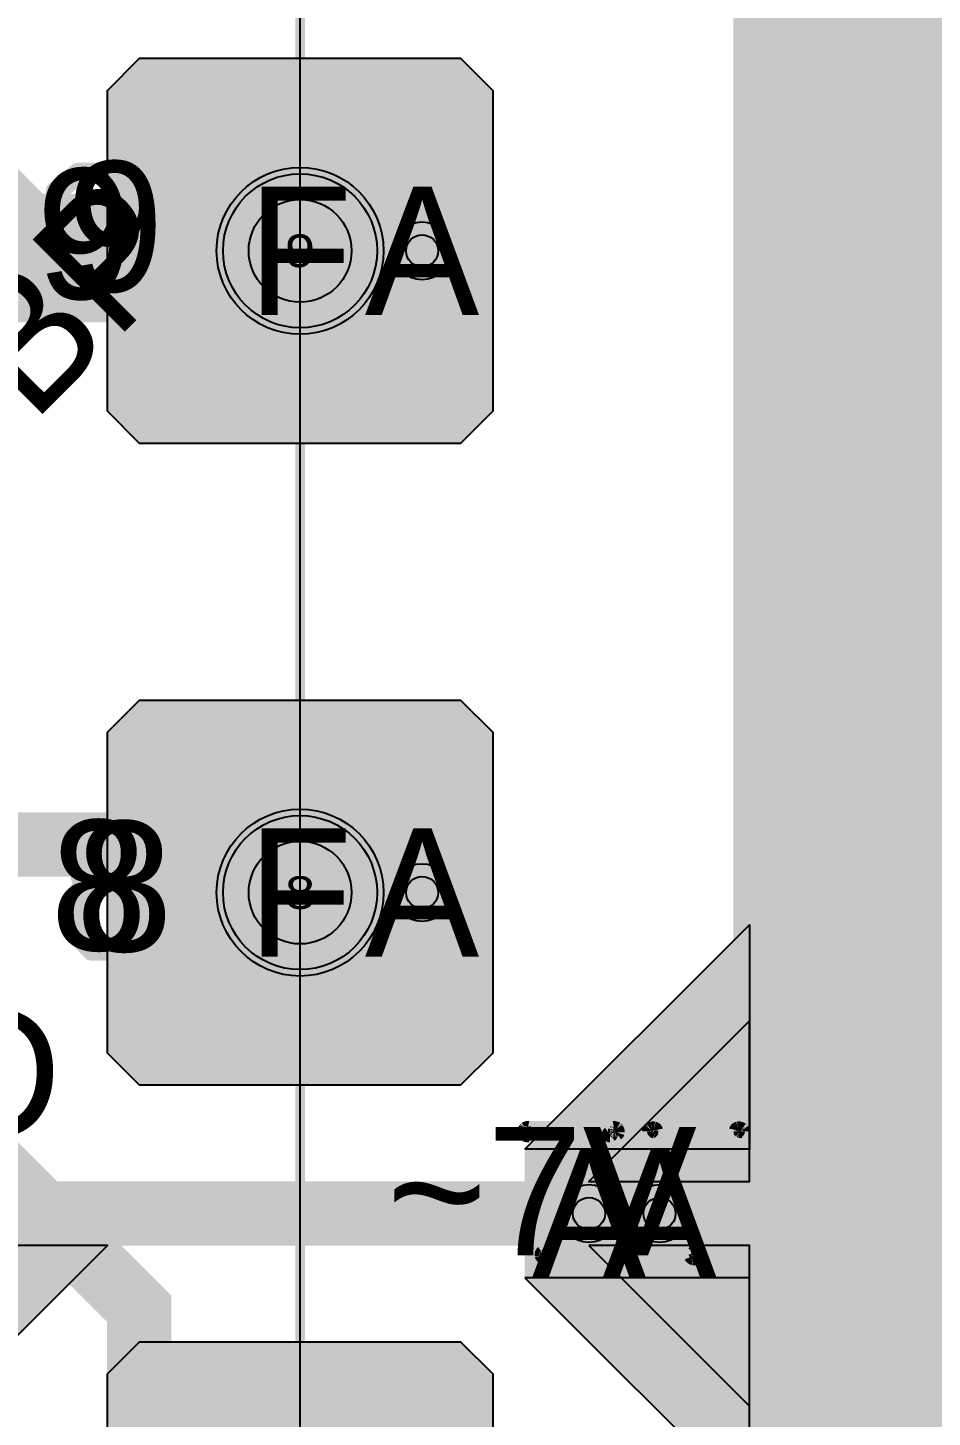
# Model space of a CAD drawing. Extents: x -19 to 284, y -54 to 100.
# Drawn here: x 120.76 to 134.85, y 51.83 to 73.47 of the extents above; entities that cross this region are included whole.
import ezdxf
from ezdxf.enums import TextEntityAlignment as Align

# ---------------------------------------------------------------- set-up
doc = ezdxf.new("R2010")
doc.units = 0
doc.header["$MEASUREMENT"] = 0
for name, color, linetype in [('ASSEMBLY_OUTLINES_TOP', 102, 'CONTINUOUS'), ('ASSEMBLY_PART_NUMBERS_TOP', 102, 'CONTINUOUS'), ('DRILL_DRAWING', 21, 'CONTINUOUS'), ('GENERATED_SILKSCREEN_TOP', 140, 'CONTINUOUS'), ('PART_HOLES_LAYER_BOTTOM', 30, 'CONTINUOUS'), ('PART_HOLES_LAYER_TOP', 30, 'CONTINUOUS'), ('PART_PADS_LAYER_BOTTOM', 230, 'CONTINUOUS'), ('PART_PADS_LAYER_TOP', 150, 'CONTINUOUS'), ('PIN_NUMBERS_BTM', 8, 'CONTINUOUS'), ('PIN_NUMBERS_TOP', 8, 'CONTINUOUS'), ('PLANE_DATA_LAYER_BOTTOM', 230, 'CONTINUOUS'), ('PLANE_DATA_LAYER_TOP', 150, 'CONTINUOUS'), ('PLANE_SHAPES_LAYER_BOTTOM', 230, 'CONTINUOUS'), ('PLANE_SHAPES_LAYER_TOP', 150, 'CONTINUOUS'), ('SILKSCREEN_OUTLINES_TOP', 150, 'CONTINUOUS'), ('SOLDERMASK_PADS_BTM', 12, 'CONTINUOUS'), ('SOLDERMASK_PADS_TOP', 180, 'CONTINUOUS'), ('TRACES_LAYER_BOTTOM', 230, 'CONTINUOUS'), ('VIA_HOLES_LAYER_BOTTOM', 30, 'CONTINUOUS'), ('VIA_HOLES_LAYER_TOP', 30, 'CONTINUOUS'), ('VIA_PADS_LAYER_BOTTOM', 230, 'CONTINUOUS'), ('VIA_PADS_LAYER_TOP', 150, 'CONTINUOUS')]:
    doc.layers.add(name, color=color, linetype=linetype)
doc.styles.add('COURIER_NEW', font='COUR.TTF')
doc.styles.add('VERIBEST_GERBER_0', font='txt')

msp = doc.modelspace()

# ---------------------------------------------------------------- hatches: boundary and pattern name
at = {"layer": 'PART_HOLES_LAYER_BOTTOM'}
h = msp.add_hatch(color=256, dxfattribs=at)
edge = h.paths.add_edge_path()
edge.add_arc((125, 70), 0.8, 0, 360)
h = msp.add_hatch(color=256, dxfattribs=at)
edge = h.paths.add_edge_path()
edge.add_arc((125, 60), 0.8, 0, 360)
at = {"layer": 'PART_HOLES_LAYER_TOP'}
h = msp.add_hatch(color=256, dxfattribs=at)
edge = h.paths.add_edge_path()
edge.add_arc((125, 70), 0.8, 0, 360)
h = msp.add_hatch(color=256, dxfattribs=at)
edge = h.paths.add_edge_path()
edge.add_arc((125, 60), 0.8, 0, 360)
at = {"layer": 'PLANE_DATA_LAYER_BOTTOM'}
h = msp.add_hatch(color=256, dxfattribs=at)
h.paths.add_polyline_path([(217.250002, 20.281564, -0.198909956), (217.227684, 20.227683), (209.272321, 12.272318, -0.198913366), (209.218439, 12.25), (149.781562, 12.25, -0.198913366), (149.72768, 12.272318), (142.750002, 19.249998, 0.207684346), (142.749996, 19.25), (131.8262, 19.25, -0.414213562), (131.75, 19.3262), (131.75, 50.749996), (131.749997, 50.750001), (128.52232, 53.977678, -0.198909956), (128.500002, 54.031559), (128.500002, 55.96844, -0.198909956), (128.52232, 56.022321), (131.749998, 59.249998), (131.75, 59.250004), (131.75, 80.6738, -0.414213562), (131.8262, 80.75), (144.749996, 80.75, 0.207684346), (144.750002, 80.750002), (149.727679, 85.727682, -0.198913366), (149.781561, 85.75), (209.218438, 85.75, -0.198913366), (209.27232, 85.727682), (217.227684, 77.772318, -0.198909956), (217.250002, 77.718437)], flags=0)
h.paths.add_polyline_path([(170, 50, -1), (190, 50, -1)], flags=0)
h = msp.add_hatch(color=256, dxfattribs=at)
h.paths.add_polyline_path([(128, 67.531563, -0.198909956), (127.977682, 67.477682), (127.522318, 67.022318, -0.198913366), (127.468436, 67), (122.531564, 67, -0.198913366), (122.477682, 67.022318), (122.022318, 67.477682, -0.198909956), (122, 67.531563), (122, 72.468437, -0.198909956), (122.022318, 72.522318), (122.477682, 72.977682, -0.198913366), (122.531564, 73), (127.468436, 73, -0.198913366), (127.522318, 72.977682), (127.977682, 72.522318, -0.198909956), (128, 72.468437)], flags=0)
h.paths.add_polyline_path([(123.3, 70, -1), (126.7, 70, -1)], flags=0)
for points in [[(125, 70), (125, 71.7762)], [(125, 70), (123.2238, 70)], [(125, 70), (125, 68.2238)], [(125, 70), (126.7762, 70)], [(125, 60), (125, 61.7762)], [(125, 60), (123.2238, 60)], [(125, 60), (125, 58.2238)], [(125, 60), (126.7762, 60)]]:
    msp.add_hatch(color=256, dxfattribs=at).paths.add_polyline_path(points, is_closed=False, flags=0)
h = msp.add_hatch(color=256, dxfattribs=at)
h.paths.add_polyline_path([(128, 57.531563, -0.198909956), (127.977682, 57.477682), (127.522318, 57.022318, -0.198913366), (127.468436, 57), (122.531564, 57, -0.198913366), (122.477682, 57.022318), (122.022318, 57.477682, -0.198909956), (122, 57.531563), (122, 62.468437, -0.198909956), (122.022318, 62.522318), (122.477682, 62.977682, -0.198913366), (122.531564, 63), (127.468436, 63, -0.198913366), (127.522318, 62.977682), (127.977682, 62.522318, -0.198909956), (128, 62.468437)], flags=0)
h.paths.add_polyline_path([(123.3, 60, -1), (126.7, 60, -1)], flags=0)
h = msp.add_hatch(color=256, dxfattribs=at)
h.paths.add_polyline_path([(128, 47.531563, -0.198909956), (127.977682, 47.477682), (127.522318, 47.022318, -0.198913366), (127.468436, 47), (122.531564, 47, -0.198913366), (122.477682, 47.022318), (122.022318, 47.477682, -0.198909956), (122, 47.531563), (122, 52.468437, -0.198909956), (122.022318, 52.522318), (122.477682, 52.977682, -0.198913366), (122.531564, 53), (127.468436, 53, -0.198913366), (127.522318, 52.977682), (127.977682, 52.522318, -0.198909956), (128, 52.468437)], flags=0)
h.paths.add_polyline_path([(123.3, 50, -1), (126.7, 50, -1)], flags=0)
at = {"layer": 'PLANE_DATA_LAYER_TOP'}
h = msp.add_hatch(color=256, dxfattribs=at)
h.paths.add_polyline_path([(217.500002, 21.031564, -0.198909956), (217.477684, 20.977683), (209.522321, 13.022318, -0.198913366), (209.468439, 13), (150.031562, 13, -0.198913366), (149.97768, 13.022318), (143.000002, 19.999998, 0.207684346), (142.999996, 20), (132.0762, 20, -0.414213562), (132, 20.0762), (132, 51.999996), (131.999997, 52.000001), (129.500002, 54.499998, 0.207684346), (129.499996, 54.5), (122.000004, 54.5, 0.207684346), (121.999998, 54.499998), (118.522322, 51.02232, -0.198913366), (118.46844, 51.000002), (115.00002, 51, 0.414213562), (115.000012, 50.999992), (115.000015, 50.999987), (117.47768, 48.522322, -0.198909956), (117.499998, 48.468441), (117.499998, 48.46844), (117.5, 7.5762, -0.414213562), (117.4238, 7.5), (105.5762, 7.5, -0.414213562), (105.5, 7.5762), (105.5, 9.499996), (105.499997, 9.500001), (102.500002, 12.499998, 0.207684346), (102.499996, 12.5), (97.500004, 12.5, 0.207684346), (97.499998, 12.499998), (95.500002, 10.500002), (95.5, 10.499996), (95.5, 5.5762, -0.414213562), (95.4238, 5.5), (91.031562, 5.5, -0.198913366), (90.97768, 5.522318), (87.000002, 9.499998, 0.207684346), (86.999996, 9.5), (61.0762, 9.5, -0.414213562), (61, 9.5762), (61, 14.4238, -0.414213562), (61.0762, 14.5), (86.999992, 14.5, 0.414213562), (87, 14.500008), (87.000002, 30.96844), (87.000002, 30.968441, -0.198909956), (87.02232, 31.022322), (88.477678, 32.47768, -0.198913366), (88.53156, 32.499998), (92.1, 32.499999), (94.499996, 32.5, 0.207684346), (94.500002, 32.500002), (98.499998, 36.499998), (98.5, 36.500004), (98.5, 45.4238, -0.414213562), (98.5762, 45.5), (102.499996, 45.5, 0.207684346), (102.500002, 45.500002), (104.499998, 47.499998), (104.5, 47.500004), (104.5, 51.999996), (104.499997, 52.000001), (102.500002, 53.999998, 0.207684346), (102.499996, 54), (80.53156, 54.000002, -0.198913366), (80.477678, 54.02232), (75.02232, 59.477678, -0.198909956), (75.000002, 59.531559), (75.000002, 63.968441, -0.198909956), (75.02232, 64.022322), (75.977678, 64.97768, -0.198913366), (76.03156, 64.999998), (77.9, 64.999998), (84.968438, 65, -0.198913366), (85.02232, 64.977682), (92.499998, 57.500002, 0.207684346), (92.500004, 57.5), (108.468438, 57.5, -0.198913366), (108.52232, 57.477682), (113.499998, 52.500002, 0.207684346), (113.500004, 52.5), (116.499996, 52.5, 0.207684346), (116.500002, 52.500002), (119.477679, 55.477682, -0.198913366), (119.531561, 55.5), (129.499996, 55.5, 0.207684346), (129.500002, 55.500002), (131.999998, 57.999998), (132, 58.000004), (132, 81.4238, -0.414213562), (132.0762, 81.5), (144.999996, 81.5, 0.207684346), (145.000002, 81.500002), (149.977679, 86.477682, -0.198913366), (150.031561, 86.5), (209.468438, 86.5, -0.198913366), (209.52232, 86.477682), (217.477684, 78.522318, -0.198909956), (217.500002, 78.468437)], flags=0)
h.paths.add_polyline_path([(77.9, 60.5, -1), (82.1, 60.5, -1)], flags=0)
h.paths.add_polyline_path([(92.1, 8, -1), (94.9, 8, -1)], flags=0)
h.paths.add_polyline_path([(92.1, 11.5, -1), (94.9, 11.5, -1)], flags=0)
h.paths.add_polyline_path([(97.1, 28.85, -1), (100.7, 28.85, -1)], flags=0)
h.paths.add_polyline_path([(108.667608, 48.071822, 5.81449095), (107.832392, 48.071822, -0.706512233), (107.832392, 47.928178, 5.81449095), (108.667608, 47.928178, -0.706512233)], flags=0)
h.paths.add_polyline_path([(114.999998, 28.499998), (115, 28.500004), (115, 30.499996), (114.999997, 30.500001), (114.000002, 31.499998, 0.207684346), (113.999996, 31.5), (110.000004, 31.5, 0.207684346), (109.999998, 31.499998), (109.000002, 30.500002), (109, 30.499996), (109, 29.0762, -0.414213562), (108.9238, 29), (103.000004, 29, 0.207684346), (102.999998, 28.999998), (98.500002, 24.500002), (98.5, 24.499996), (98.500002, 19.531565), (98.500002, 19.531564, -0.198909956), (98.477684, 19.477683), (96.000002, 17.000002), (96, 16.999996), (96, 15.500004), (96.000003, 15.499999), (97.999998, 13.500002, 0.207684346), (98.000004, 13.5), (100.499996, 13.5, 0.207684346), (100.500002, 13.500002), (101.999998, 14.999998), (102, 15.000004), (102, 15.9238, -0.414213562), (102.0762, 16), (108.4238, 16, -0.414213562), (108.5, 15.9238), (108.5, 15.000004), (108.500003, 14.999999), (109.999998, 13.500002, 0.207684346), (110.000004, 13.5), (112.999996, 13.5, 0.207684346), (113.000002, 13.500002), (114.999998, 15.499998), (115, 15.500004), (115, 16.999996), (114.999997, 17.000001), (112.52232, 19.477678, -0.198909956), (112.500002, 19.531559), (112.500002, 25.96844, -0.198909956), (112.52232, 26.022321)], flags=0)
h.paths.add_polyline_path([(113.307457, 10.178956, 2.670433281), (113.307457, 11.821044, -0.455102068), (113.192543, 11.821044, 2.670433281), (113.192543, 10.178956, -0.455102068)], flags=0)
h.paths.add_polyline_path([(170.605853, 50, -1), (189.394147, 50, -1)], flags=0)
h = msp.add_hatch(color=256, dxfattribs=at)
h.paths.add_polyline_path([(128, 67.531563, -0.198909956), (127.977682, 67.477682), (127.522318, 67.022318, -0.198913366), (127.468436, 67), (122.531564, 67, -0.198913366), (122.477682, 67.022318), (122.022318, 67.477682, -0.198909956), (122, 67.531563), (122, 72.468437, -0.198909956), (122.022318, 72.522318), (122.477682, 72.977682, -0.198913366), (122.531564, 73), (127.468436, 73, -0.198913366), (127.522318, 72.977682), (127.977682, 72.522318, -0.198909956), (128, 72.468437)], flags=0)
h.paths.add_polyline_path([(123.3, 70, -1), (126.7, 70, -1)], flags=0)
for points in [[(125, 70), (125, 71.7762)], [(125, 70), (123.2238, 70)], [(125, 70), (125, 68.2238)], [(125, 70), (126.7762, 70)], [(125, 60), (125, 61.7762)], [(125, 60), (123.2238, 60)], [(125, 60), (125, 58.2238)], [(125, 60), (126.7762, 60)]]:
    msp.add_hatch(color=256, dxfattribs=at).paths.add_polyline_path(points, is_closed=False, flags=0)
h = msp.add_hatch(color=256, dxfattribs=at)
h.paths.add_polyline_path([(128, 57.531563, -0.198909956), (127.977682, 57.477682), (127.522318, 57.022318, -0.198913366), (127.468436, 57), (122.531564, 57, -0.198913366), (122.477682, 57.022318), (122.022318, 57.477682, -0.198909956), (122, 57.531563), (122, 62.468437, -0.198909956), (122.022318, 62.522318), (122.477682, 62.977682, -0.198913366), (122.531564, 63), (127.468436, 63, -0.198913366), (127.522318, 62.977682), (127.977682, 62.522318, -0.198909956), (128, 62.468437)], flags=0)
h.paths.add_polyline_path([(123.3, 60, -1), (126.7, 60, -1)], flags=0)
h = msp.add_hatch(color=256, dxfattribs=at)
h.paths.add_polyline_path([(128, 47.531563, -0.198909956), (127.977682, 47.477682), (127.522318, 47.022318, -0.198913366), (127.468436, 47), (122.531564, 47, -0.198913366), (122.477682, 47.022318), (122.022318, 47.477682, -0.198909956), (122, 47.531563), (122, 52.468437, -0.198909956), (122.022318, 52.522318), (122.477682, 52.977682, -0.198913366), (122.531564, 53), (127.468436, 53, -0.198913366), (127.522318, 52.977682), (127.977682, 52.522318, -0.198909956), (128, 52.468437)], flags=0)
h.paths.add_polyline_path([(123.3, 50, -1), (126.7, 50, -1)], flags=0)
at = {"layer": 'PLANE_SHAPES_LAYER_BOTTOM'}
for points in [[(128, 67.5), (127.5, 67), (122.5, 67), (122, 67.5), (122, 72.5), (122.5, 73), (127.5, 73), (128, 72.5)], [(128, 57.5), (127.5, 57), (122.5, 57), (122, 57.5), (122, 62.5), (122.5, 63), (127.5, 63), (128, 62.5)], [(128.5, 56), (132, 59.5), (132, 56)], [(128.5, 54), (132, 50.5), (132, 54)], [(128, 47.5), (127.5, 47), (122.5, 47), (122, 47.5), (122, 52.5), (122.5, 53), (127.5, 53), (128, 52.5)]]:
    msp.add_hatch(color=256, dxfattribs=at).paths.add_polyline_path(points, flags=0)
at = {"layer": 'PLANE_SHAPES_LAYER_TOP'}
for points in [[(128, 67.5), (127.5, 67), (122.5, 67), (122, 67.5), (122, 72.5), (122.5, 73), (127.5, 73), (128, 72.5)], [(128, 57.5), (127.5, 57), (122.5, 57), (122, 57.5), (122, 62.5), (122.5, 63), (127.5, 63), (128, 62.5)], [(132, 58), (129.5, 55.5), (132, 55.5)], [(120.5, 53), (122, 54.5), (120.5, 54.5)], [(129.5, 54.5), (132, 52), (132, 54.5)], [(128, 47.5), (127.5, 47), (122.5, 47), (122, 47.5), (122, 52.5), (122.5, 53), (127.5, 53), (128, 52.5)]]:
    msp.add_hatch(color=256, dxfattribs=at).paths.add_polyline_path(points, flags=0)
at = {"layer": 'VIA_HOLES_LAYER_BOTTOM'}
h = msp.add_hatch(color=256, dxfattribs=at)
edge = h.paths.add_edge_path()
edge.add_arc((126.9, 70), 0.25, 0, 360)
h = msp.add_hatch(color=256, dxfattribs=at)
edge = h.paths.add_edge_path()
edge.add_arc((126.9, 60), 0.25, 0, 360)
h = msp.add_hatch(color=256, dxfattribs=at)
edge = h.paths.add_edge_path()
edge.add_arc((129.5, 55), 0.25, 0, 360)
h = msp.add_hatch(color=256, dxfattribs=at)
edge = h.paths.add_edge_path()
edge.add_arc((130.6, 55), 0.25, 0, 360)
at = {"layer": 'VIA_HOLES_LAYER_TOP'}
h = msp.add_hatch(color=256, dxfattribs=at)
edge = h.paths.add_edge_path()
edge.add_arc((126.9, 70), 0.25, 0, 360)
h = msp.add_hatch(color=256, dxfattribs=at)
edge = h.paths.add_edge_path()
edge.add_arc((126.9, 60), 0.25, 0, 360)
h = msp.add_hatch(color=256, dxfattribs=at)
edge = h.paths.add_edge_path()
edge.add_arc((129.5, 55), 0.25, 0, 360)
h = msp.add_hatch(color=256, dxfattribs=at)
edge = h.paths.add_edge_path()
edge.add_arc((130.6, 55), 0.25, 0, 360)

# ---------------------------------------------------------------- linework, layer by layer
at = {"layer": 'GENERATED_SILKSCREEN_TOP'}
for points, const_width in [([(125.000005, 71.275, 0.000001961), (124.999995, 71.275), (124.999995, 78.725, 0.000001961), (125.000005, 78.725), (125.000005, 71.275)], 0.15), ([(125.000005, 61.275, 0.000001961), (124.999995, 61.275), (124.999995, 68.725, 0.000001961), (125.000005, 68.725), (125.000005, 61.275)], 0.15), ([(125.000005, 51.275, 0.000001961), (124.999995, 51.275), (124.999995, 58.725, 0.000001961), (125.000005, 58.725), (125.000005, 51.275)], 0.15), ([(129.931005, 56.265998), (129.927005, 56.255998, -0.184527552), (129.927003, 56.255995), (129.543334, 55.573365, 0.00000437), (129.543324, 55.573366), (129.926995, 56.256), (129.926995, 56.256002), (129.930995, 56.266002), (129.930995, 56.282), (129.926996, 56.289998, -0.111991093), (129.926995, 56.29), (129.920997, 56.301995, -0.071067812), (129.920996, 56.301996), (129.912996, 56.309996), (129.902998, 56.313995), (129.892999, 56.315995), (128.543001, 56.315995), (128.529004, 56.311996), (128.519004, 56.301996, -0.071067812), (128.519003, 56.301995), (128.511005, 56.289998), (128.509005, 56.274), (128.511005, 56.260001), (128.511005, 56.26), (128.519002, 56.246005, -0.111991093), (128.519004, 56.246004), (128.529003, 56.236005), (128.543001, 56.234005), (129.825, 56.234005, -0.720759219), (129.825003, 56.233996), (129.453666, 55.57313, 0.000004802), (129.453655, 55.573129), (129.824992, 56.233995), (128.543001, 56.233995, -0.099019513), (128.542999, 56.233995), (128.529001, 56.235995, -0.261745001), (128.528996, 56.235996), (128.518996, 56.245996, -0.213376806), (128.518995, 56.246), (128.510997, 56.259996, -0.184527553), (128.510995, 56.259999), (128.508995, 56.273999), (128.508995, 56.274001), (128.509005, 56.274082), (128.510995, 56.290001, -0.162277661), (128.510996, 56.290004), (128.518995, 56.302002, -0.111991092), (128.518996, 56.302004), (128.528996, 56.312004, -0.213376806), (128.529, 56.312005), (128.542999, 56.316005, -0.099019514), (128.543001, 56.316005), (129.892999, 56.316005, -0.099019514), (129.893001, 56.316005), (129.903, 56.314005, -0.099019513), (129.903002, 56.314005), (129.913001, 56.310005, -0.16227766), (129.913004, 56.310004), (129.921004, 56.302004, -0.213376806), (129.921005, 56.302), (129.927004, 56.290002, -0.111991093), (129.927005, 56.29), (129.931003, 56.282004, -0.236067978), (129.931005, 56.282), (129.931005, 56.265998)], 0.25), ([(130.780454, 55.54595, 0.000005914), (130.780441, 55.545954), (130.530995, 56.287998), (130.530995, 56.288), (130.522997, 56.301997), (130.511, 56.307995, -0.049388989), (130.510999, 56.307995), (130.497, 56.309995), (130.483001, 56.307995, -0.049388989), (130.483, 56.307995), (130.469004, 56.299997, -0.071067813), (130.469003, 56.299996), (130.457003, 56.289996), (130.451005, 56.278), (130.453005, 56.262002), (130.688129, 55.568206, 0.000005289), (130.688117, 55.568208), (130.452995, 56.261998), (130.452995, 56.261999), (130.450995, 56.277999), (130.450995, 56.278, -0.236067978), (130.450997, 56.278004), (130.456995, 56.29, -0.236067978), (130.456997, 56.290004), (130.468997, 56.300004, -0.16227766), (130.469, 56.300005), (130.482996, 56.308003, -0.184527552), (130.482999, 56.308005), (130.496999, 56.310005, -0.099019515), (130.497001, 56.310005), (130.511001, 56.308005, -0.184527553), (130.511004, 56.308003), (130.523002, 56.302004, -0.253450554), (130.523005, 56.302), (130.531002, 56.288005, -0.205257702), (130.531005, 56.288002), (130.780454, 55.54595)], 0.25), ([(131.879005, 56.277999), (131.877005, 56.261999), (131.877005, 56.261998), (131.231005, 54.343998, -0.184527553), (131.231003, 54.343995), (131.225005, 54.332, -0.236067978), (131.225003, 54.331996), (131.213003, 54.323996), (131.205003, 54.317996, -0.111991093), (131.205001, 54.317995), (131.193001, 54.315995, -0.099019515), (131.192999, 54.315995), (131.139001, 54.315995, -0.099019513), (131.138999, 54.315995), (131.126999, 54.317995, -0.111991094), (131.126997, 54.317996), (131.116998, 54.323995, -0.071067812), (131.116997, 54.323996), (131.106998, 54.331995, -0.205257702), (131.106995, 54.331998), (131.102995, 54.343998), (131.015412, 54.602435, 0.000005236), (131.01542, 54.602444), (131.103005, 54.344002), (131.107005, 54.332003), (131.117003, 54.324004), (131.127001, 54.318005), (131.139001, 54.316005), (131.192999, 54.316005), (131.204998, 54.318005), (131.212997, 54.324004), (131.224997, 54.332004), (131.230995, 54.344), (131.230995, 54.344002), (131.876995, 56.262002), (131.878995, 56.277999), (131.874996, 56.289997), (131.864996, 56.299996, -0.071067811), (131.864995, 56.299997), (131.851, 56.307995, -0.049388989), (131.850999, 56.307995), (131.837, 56.309995), (131.823001, 56.307995, -0.049388989), (131.823, 56.307995), (131.811003, 56.301997), (131.803005, 56.288), (131.803005, 56.287998), (131.165005, 54.401998, -0.677032961), (131.164995, 54.401998), (131.07359, 54.673906, 0.000005914), (131.073598, 54.673917), (131.165, 54.402017), (131.802995, 56.288002, -0.205257702), (131.802998, 56.288005), (131.810995, 56.302, -0.253450554), (131.810998, 56.302004), (131.822996, 56.308003, -0.184527553), (131.822999, 56.308005), (131.836999, 56.310005, -0.099019514), (131.837001, 56.310005), (131.851001, 56.308005, -0.184527552), (131.851004, 56.308003), (131.865, 56.300005, -0.213376806), (131.865004, 56.300004), (131.875004, 56.290004, -0.080611572), (131.875005, 56.290002), (131.879005, 56.278002), (131.879005, 56.277999)], 0.25), ([(129.032738, 54.664901), (128.849005, 54.338, -0.16227766), (128.849004, 54.337997), (128.839004, 54.325998, -0.184527552), (128.839002, 54.325995), (128.827002, 54.321995, -0.192582403), (128.826998, 54.321995), (128.812999, 54.323995, -0.049388989), (128.812998, 54.323995), (128.798999, 54.327995, -0.162277661), (128.798996, 54.327996), (128.788997, 54.335996, -0.071067812), (128.788996, 54.335997), (128.778997, 54.347996, -0.184527553), (128.778995, 54.347999), (128.776995, 54.361999), (128.776995, 54.362001), (128.780995, 54.376001, -0.184527553), (128.780997, 54.376004), (128.986375, 54.741514, 0.000004476), (128.98638, 54.741505), (128.781005, 54.376), (128.781005, 54.375999), (128.777005, 54.362), (128.779005, 54.348002), (128.789004, 54.336004), (128.799002, 54.328005), (128.813001, 54.324005), (128.826999, 54.322005), (128.838998, 54.326005), (128.848996, 54.338003, -0.071067812), (128.848997, 54.338004), (129.032732, 54.664909, 0.000004348), (129.032738, 54.664901)], 0.25)]:
    msp.add_lwpolyline(points, format="xyb", dxfattribs=dict(at, const_width=const_width))
at = {"layer": 'GENERATED_SILKSCREEN_TOP', "const_width": 0.25}
for points in [[(121.522345, 69.22361), (121.181305, 69.50172), (121.171155, 69.51187), (121.169125, 69.51796), (121.169125, 69.52405), (121.171155, 69.53826), (121.179275, 69.55247), (121.187395, 69.56262), (121.199575, 69.57074), (121.213785, 69.57277), (121.227995, 69.56871), (121.558885, 69.29872), (122.214575, 69.29872), (122.531255, 69.5545), (122.531255, 70.28327), (122.255175, 70.05997), (122.247055, 70.05591), (122.245025, 70.05388), (122.238935, 70.05185), (122.230815, 70.05185), (121.546705, 70.05185), (121.538585, 70.05185), (121.526405, 70.05591), (121.522345, 70.05997), (121.181305, 70.33605), (121.177245, 70.33808), (121.173185, 70.34214), (121.169125, 70.34823), (121.165065, 70.36244), (121.163035, 70.37056), (121.163035, 70.92678), (121.165065, 70.93693), (121.169125, 70.94505), (121.173185, 70.95114), (121.177245, 70.95317), (121.181305, 70.95926), (121.522345, 71.23737), (121.530465, 71.2394), (121.536555, 71.24143), (121.538585, 71.24346), (121.546705, 71.24549), (122.230815, 71.24549), (122.238935, 71.24346), (122.240965, 71.24346), (122.242995, 71.24143), (122.249085, 71.2394), (122.257205, 71.23737), (122.598245, 70.95926), (122.604335, 70.94911), (122.606365, 70.94099), (122.610425, 70.9349), (122.612455, 70.92678), (122.612455, 69.5342), (122.610425, 69.52811), (122.606365, 69.5139), (122.604335, 69.50984), (122.598245, 69.50172), (122.257205, 69.22361), (122.247055, 69.21955), (122.245025, 69.21752), (122.240965, 69.21752), (122.236905, 69.21549), (122.234875, 69.21549), (122.230815, 69.21549), (121.546705, 69.21549), (121.538585, 69.21752), (121.530465, 69.21955), (121.522345, 69.22361)], [(121.246265, 70.90648), (121.246265, 70.39086), (121.558885, 70.13305), (122.214575, 70.13305), (122.531255, 70.39086), (122.531255, 70.90648), (122.214575, 71.16226), (121.558885, 71.16226), (121.246265, 70.90648)], [(122.74618, 60.34642), (122.68122, 60.15154), (122.74618, 59.95666), (122.74618, 59.95057), (122.74821, 59.94245), (122.74821, 59.31518), (122.74821, 59.30909), (122.74618, 59.303), (122.74415, 59.29488), (122.73603, 59.28676), (122.53303, 59.07767), (122.52491, 59.06955), (122.51273, 59.06752), (122.50461, 59.06549), (121.7596, 59.06549), (121.75351, 59.06549), (121.74742, 59.06752), (121.7393, 59.06955), (121.73118, 59.07767), (121.52818, 59.28676), (121.52006, 59.29488), (121.516, 59.303), (121.516, 59.31518), (121.516, 59.94245), (121.516, 59.95057), (121.516, 59.95463), (121.51803, 59.95666), (121.58299, 60.15154), (121.51803, 60.34642), (121.516, 60.34845), (121.516, 60.36063), (121.516, 60.84783), (121.516, 60.85595), (121.52006, 60.8661), (121.52818, 60.87625), (121.73118, 61.08534), (121.7393, 61.09143), (121.74742, 61.09346), (121.75351, 61.09549), (121.7596, 61.09549), (122.50461, 61.09549), (122.51273, 61.09346), (122.52491, 61.09143), (122.53303, 61.08534), (122.73603, 60.87625), (122.74415, 60.86407), (122.74618, 60.85595), (122.74821, 60.84783), (122.74821, 60.36063), (122.74821, 60.35251), (122.74618, 60.34845), (122.74618, 60.34642)], [(121.5972, 60.8255), (121.5972, 60.36469), (121.65201, 60.19011), (122.60814, 60.19011), (122.66701, 60.36469), (122.66701, 60.8255), (122.48634, 61.01226), (121.7799, 61.01226), (121.5972, 60.8255)], [(121.5972, 59.93433), (121.5972, 59.33345), (121.7799, 59.14872), (122.48634, 59.14872), (122.66701, 59.33345), (122.66701, 59.93433), (122.60814, 60.10891), (121.65201, 60.10891), (121.5972, 59.93433)], [(127.313, 55.208), (127.367, 55.14), (127.367, 55.136), (127.369, 55.136), (127.417, 55.074), (127.541, 55.042), (127.795, 55.042), (127.907, 55.08), (127.979, 55.14), (127.991, 55.148), (128.005, 55.148), (128.019, 55.146), (128.031, 55.138), (128.039, 55.13), (128.045, 55.118), (128.045, 55.106), (128.043, 55.1), (128.039, 55.096), (127.959, 55.028), (127.943, 55.018), (127.821, 54.978), (127.817, 54.976), (127.809, 54.976), (127.803, 54.976), (127.535, 54.976), (127.523, 54.976), (127.521, 54.978), (127.375, 55.016), (127.373, 55.018), (127.363, 55.022), (127.355, 55.03), (127.301, 55.096), (127.297, 55.102), (127.249, 55.158), (127.127, 55.196), (126.869, 55.196), (126.757, 55.158), (126.689, 55.096), (126.675, 55.09), (126.661, 55.088), (126.647, 55.092), (126.635, 55.098), (126.625, 55.108), (126.621, 55.118), (126.621, 55.13), (126.629, 55.138), (126.707, 55.208), (126.715, 55.214), (126.721, 55.216), (126.847, 55.26), (126.853, 55.26), (126.857, 55.262), (126.861, 55.262), (127.133, 55.262), (127.137, 55.26), (127.143, 55.26), (127.289, 55.22), (127.293, 55.218), (127.301, 55.216), (127.313, 55.208)]]:
    msp.add_lwpolyline(points, dxfattribs=at)
at = {"layer": 'PART_HOLES_LAYER_BOTTOM'}
for centre in [(125, 70), (125, 60)]:
    msp.add_circle(centre, 0.8, dxfattribs=at)
at = {"layer": 'PART_HOLES_LAYER_TOP'}
for centre in [(125, 70), (125, 60)]:
    msp.add_circle(centre, 0.8, dxfattribs=at)
at = {"layer": 'PART_PADS_LAYER_BOTTOM'}
for centre in [(125, 70), (125, 60)]:
    msp.add_circle(centre, 1.2, dxfattribs=at)
at = {"layer": 'PART_PADS_LAYER_TOP'}
for centre in [(125, 70), (125, 60)]:
    msp.add_circle(centre, 1.2, dxfattribs=at)
at = {"layer": 'PLANE_DATA_LAYER_BOTTOM', "const_width": 1}
for points in [[(125, 70), (125, 71.7762)], [(125, 70), (123.2238, 70)], [(125, 70), (125, 68.2238)], [(125, 70), (126.7762, 70)], [(125, 60), (125, 61.7762)], [(125, 60), (123.2238, 60)], [(125, 60), (125, 58.2238)], [(125, 60), (126.7762, 60)], [(125, 50), (125, 51.7762)]]:
    msp.add_lwpolyline(points, dxfattribs=at)
at = {"layer": 'PLANE_DATA_LAYER_TOP', "const_width": 1}
for points in [[(125, 70), (125, 71.7762)], [(125, 70), (123.2238, 70)], [(125, 70), (125, 68.2238)], [(125, 70), (126.7762, 70)], [(125, 60), (125, 61.7762)], [(125, 60), (123.2238, 60)], [(125, 60), (125, 58.2238)], [(125, 60), (126.7762, 60)], [(125, 50), (125, 51.7762)]]:
    msp.add_lwpolyline(points, dxfattribs=at)
at = {"layer": 'PLANE_SHAPES_LAYER_BOTTOM'}
for points in [[(128, 67.5), (127.5, 67), (122.5, 67), (122, 67.5), (122, 72.5), (122.5, 73), (127.5, 73), (128, 72.5)], [(128, 57.5), (127.5, 57), (122.5, 57), (122, 57.5), (122, 62.5), (122.5, 63), (127.5, 63), (128, 62.5)], [(128.5, 56), (132, 59.5), (132, 56)], [(128.5, 54), (132, 50.5), (132, 54)], [(128, 47.5), (127.5, 47), (122.5, 47), (122, 47.5), (122, 52.5), (122.5, 53), (127.5, 53), (128, 52.5)]]:
    msp.add_lwpolyline(points, close=True, dxfattribs=at)
for points in [[(131.75, 19.25), (149.75, 19.25), (131.75, 80.75), (149.75, 80.75)], [(128.5, 54), (132, 54), (128.5, 56), (132, 56)]]:
    msp.add_solid(points, dxfattribs=at)
at = {"layer": 'PLANE_SHAPES_LAYER_TOP'}
for points in [[(128, 67.5), (127.5, 67), (122.5, 67), (122, 67.5), (122, 72.5), (122.5, 73), (127.5, 73), (128, 72.5)], [(128, 57.5), (127.5, 57), (122.5, 57), (122, 57.5), (122, 62.5), (122.5, 63), (127.5, 63), (128, 62.5)], [(132, 58), (129.5, 55.5), (132, 55.5)], [(120.5, 53), (122, 54.5), (120.5, 54.5)], [(129.5, 54.5), (132, 52), (132, 54.5)], [(128, 47.5), (127.5, 47), (122.5, 47), (122, 47.5), (122, 52.5), (122.5, 53), (127.5, 53), (128, 52.5)]]:
    msp.add_lwpolyline(points, close=True, dxfattribs=at)
for points in [[(132, 20), (150, 20), (132, 81.5), (150, 81.5)], [(120.5, 54.5), (132, 54.5), (120.5, 55.5), (132, 55.5)]]:
    msp.add_solid(points, dxfattribs=at)
at = {"layer": 'SILKSCREEN_OUTLINES_TOP'}
msp.add_lwpolyline([(125, 20), (125, 80.25)], dxfattribs=at)
at = {"layer": 'SOLDERMASK_PADS_BTM'}
for centre in [(125, 70), (125, 60)]:
    msp.add_circle(centre, 1.3, dxfattribs=at)
at = {"layer": 'SOLDERMASK_PADS_TOP'}
for centre in [(125, 70), (125, 60)]:
    msp.add_circle(centre, 1.3, dxfattribs=at)
at = {"layer": 'TRACES_LAYER_BOTTOM'}
for points, const_width in [([(114.85, 71.9), (118.570755, 71.9), (120.585926, 69.884829), (122.619694, 69.884829)], 2), ([(122.494853, 52.376119), (122.494853, 53.517391), (115.262244, 60.75), (111.407897, 60.75)], 1), ([(118.592102, 60.75), (122.210035, 60.75), (122.281244, 60.678791)], 1)]:
    msp.add_lwpolyline(points, dxfattribs=dict(at, const_width=const_width))
at = {"layer": 'VIA_HOLES_LAYER_BOTTOM'}
for centre in [(126.9, 70), (126.9, 60), (129.5, 55), (130.6, 55)]:
    msp.add_circle(centre, 0.25, dxfattribs=at)
at = {"layer": 'VIA_HOLES_LAYER_TOP'}
for centre in [(126.9, 70), (126.9, 60), (129.5, 55), (130.6, 55)]:
    msp.add_circle(centre, 0.25, dxfattribs=at)
at = {"layer": 'VIA_PADS_LAYER_BOTTOM'}
for centre in [(126.9, 70), (126.9, 60), (129.5, 55), (130.6, 55)]:
    msp.add_circle(centre, 0.45, dxfattribs=at)
at = {"layer": 'VIA_PADS_LAYER_TOP'}
for centre in [(126.9, 70), (126.9, 60), (129.5, 55), (130.6, 55)]:
    msp.add_circle(centre, 0.45, dxfattribs=at)

# ---------------------------------------------------------------- texts
at = {"layer": 'ASSEMBLY_OUTLINES_TOP', "style": 'VERIBEST_GERBER_0'}
for s, p in [('9', (121.367477, 71.394081)), ('8', (121.505747, 61.114081))]:
    msp.add_text(s, height=2.03, dxfattribs=at).set_placement(p, align=Align.TOP_LEFT)
at = {"layer": 'ASSEMBLY_PART_NUMBERS_TOP', "style": 'VERIBEST_GERBER_0'}
msp.add_text('W04M-BP', height=2.032, rotation=45, dxfattribs=at).set_placement((113.203949, 62.546051), align=Align.TOP_LEFT)
msp.add_text('UHE1C102MPD', height=2.032, dxfattribs=at).set_placement((101.5, 58.21), align=Align.TOP_LEFT)
at = {"layer": 'DRILL_DRAWING', "style": 'VERIBEST_GERBER_0'}
for s, p in [('F', (125, 70)), ('A', (126.9, 70)), ('F', (125, 60)), ('A', (126.9, 60)), ('A', (129.5, 55)), ('A', (130.6, 55))]:
    msp.add_text(s, height=2, dxfattribs=at).set_placement(p, align=Align.MIDDLE_CENTER)
at = {"layer": 'PIN_NUMBERS_BTM', "style": 'COURIER_NEW'}
for s, p in [('9', (125, 70)), ('8', (125, 60))]:
    msp.add_text(s, height=0.508, dxfattribs=at).set_placement(p, align=Align.MIDDLE_CENTER)
at = {"layer": 'PIN_NUMBERS_TOP', "style": 'COURIER_NEW'}
for s, p in [('9', (125, 70)), ('8', (125, 60))]:
    msp.add_text(s, height=0.508, dxfattribs=at).set_placement(p, align=Align.MIDDLE_CENTER)
at = {"layer": 'SILKSCREEN_OUTLINES_TOP', "style": 'VERIBEST_GERBER_0'}
for s, height, p in [('9', 2.03, (120.89, 71.28)), ('8', 2.03, (121.11, 61.13)), ('~7V', 2, (126.35, 56.35))]:
    msp.add_text(s, height=height, dxfattribs=at).set_placement(p, align=Align.TOP_LEFT)

doc.saveas('drawing.dxf')
